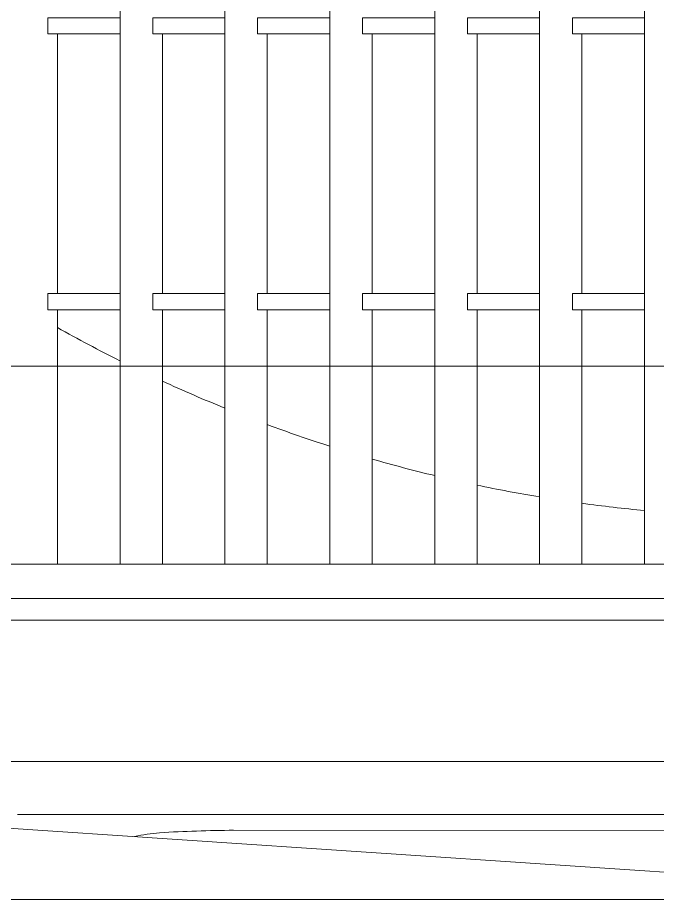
# Model space of a CAD drawing. Units: millimetres at full size, sheet at 1:30. Extents: x -17796 to 21385, y -23279 to 7734.
# Drawn here: x -3404.5 to -3314.3, y -22156.8 to -22032.4 of the extents above; entities that cross this region are included whole.
import ezdxf

# ---------------------------------------------------------------- set-up
doc = ezdxf.new("R2010")
doc.units = ezdxf.units.MM
doc.header["$LTSCALE"] = 30
doc.linetypes.add('CHAIN1', pattern=[8, 5, -1, 1, -1])
for name, color, linetype, lineweight in [('2-1_', 7, 'Continuous', 9), ('E-C_境界線', 5, 'Continuous', 18), ('E-D_記号', 7, 'Continuous', 9)]:
    doc.layers.add(name, color=color, linetype=linetype, lineweight=lineweight)

# ---------------------------------------------------------------- blocks, each defined once
blk = doc.blocks.new('R')
at = {"layer": '2-1_'}
for p, q in [((-2013.22, -793.75), (-2013.22, -641.37)), ((-1998.42, -793.75), (-1998.42, -641.37)), ((-1983.62, -793.75), (-1983.62, -641.37)), ((-1968.82, -793.75), (-1968.82, -641.37)), ((-1954.02, -793.75), (-1954.02, -641.37)), ((-1939.22, -793.75), (-1939.22, -641.36)), ((-2023.41, -718.95), (-2023.41, -716.68)), ((-2013.23, -716.68), (-2023.41, -716.68)), ((-2008.61, -718.95), (-2008.61, -716.68)), ((-1998.43, -716.68), (-2008.61, -716.68)), ((-1993.81, -718.95), (-1993.81, -716.68)), ((-1983.63, -716.68), (-1993.81, -716.68)), ((-1979.01, -716.68), (-1979.01, -718.95)), ((-1968.83, -716.68), (-1979.01, -716.68)), ((-1964.21, -718.95), (-1964.21, -716.68)), ((-1954.03, -716.68), (-1964.21, -716.68)), ((-1949.41, -718.95), (-1949.41, -716.68)), ((-1939.23, -716.68), (-1949.41, -716.68)), ((-2013.23, -718.95), (-2023.41, -718.95)), ((-2022.05, -755.59), (-2022.05, -718.94)), ((-1998.43, -718.95), (-2008.61, -718.95)), ((-2007.25, -755.59), (-2007.25, -718.94)), ((-1983.63, -718.95), (-1993.81, -718.95)), ((-1992.45, -755.59), (-1992.45, -718.94)), ((-1968.83, -718.95), (-1979.01, -718.95)), ((-1977.65, -755.59), (-1977.65, -718.94)), ((-1954.03, -718.95), (-1964.21, -718.95)), ((-1962.85, -755.6), (-1962.85, -718.95)), ((-1939.23, -718.95), (-1949.41, -718.95)), ((-1948.05, -755.59), (-1948.05, -718.94)), ((-2023.41, -757.87), (-2023.41, -755.6)), ((-2013.22, -755.6), (-2023.41, -755.6)), ((-2008.61, -757.87), (-2008.61, -755.6)), ((-1998.42, -755.6), (-2008.61, -755.6)), ((-1993.81, -757.87), (-1993.81, -755.6)), ((-1983.62, -755.6), (-1993.81, -755.6)), ((-1979.01, -755.6), (-1979.01, -757.87)), ((-1968.82, -755.6), (-1979.01, -755.6)), ((-1964.21, -757.87), (-1964.21, -755.6)), ((-1954.02, -755.6), (-1964.21, -755.6)), ((-1949.41, -757.87), (-1949.41, -755.6)), ((-1939.22, -755.6), (-1949.41, -755.6)), ((-2013.22, -757.87), (-2023.41, -757.87)), ((-2022.05, -793.75), (-2022.05, -757.87)), ((-1998.42, -757.87), (-2008.61, -757.87)), ((-2007.25, -793.75), (-2007.25, -757.87)), ((-1983.62, -757.87), (-1993.81, -757.87)), ((-1992.45, -793.75), (-1992.45, -757.87)), ((-1968.82, -757.87), (-1979.01, -757.87)), ((-1977.65, -793.75), (-1977.65, -757.87)), ((-1954.02, -757.87), (-1964.21, -757.87)), ((-1962.85, -793.75), (-1962.85, -757.87)), ((-1939.22, -757.87), (-1949.41, -757.87)), ((-1948.05, -793.75), (-1948.05, -757.87)), ((-1671.12, -793.75), (-2143.53, -793.75)), ((-1671.65, -798.59), (-2143.16, -798.59)), ((-2141.67, -801.64), (-1673.14, -801.64)), ((-2184.35, -821.59), (-1523.16, -821.59)), ((-2027.66, -829.09), (-1744.92, -829.09)), ((-1842.52, -831.34), (-1997.19, -831.3))]:
    blk.add_line(p, q, dxfattribs=at)
blk.add_lwpolyline([(-1924.46, -838.01), (-2057.82, -829.09), (-2137.47, -829.09)], dxfattribs=at)
for centre, radius, start, end in [((-1919.85, -578.09), 209, 240.7262, 243.4638), ((-1919.85, -578.09), 209, 245.2807, 247.917), ((-1919.85, -578.09), 209, 249.674, 252.2336), ((-1919.85, -578.09), 209, 253.9456, 256.4483), ((-1919.85, -578.09), 209, 258.1273, 260.5894), ((-1919.85, -578.09), 209, 262.2457, 264.6813), ((-2005.91, -854.76), 23.17, 94.2688, 103.111), ((-1995.82, -1028.62), 197.33, 90.3975, 93.435)]:
    blk.add_arc(centre, radius, start, end, dxfattribs=at)

msp = doc.modelspace()

# ---------------------------------------------------------------- linework, layer by layer
at = {"layer": 'E-D_記号', "linetype": 'CHAIN1'}
msp.add_line((-6098.11, -22081.64), (100.33, -22081.51), dxfattribs=at)
at = {"layer": 'E-D_記号'}
msp.add_lwpolyline([(-3002.71, -20036.77), (-3002.71, -22156.77), (-3592.71, -22156.77), (-3592.71, -20036.77)], close=True, dxfattribs=at)

# ---------------------------------------------------------------- block references
at = {"layer": 'E-C_境界線'}
msp.add_blockref('R', (-1376.85, -21315.73), dxfattribs=at)

doc.saveas('drawing.dxf')
